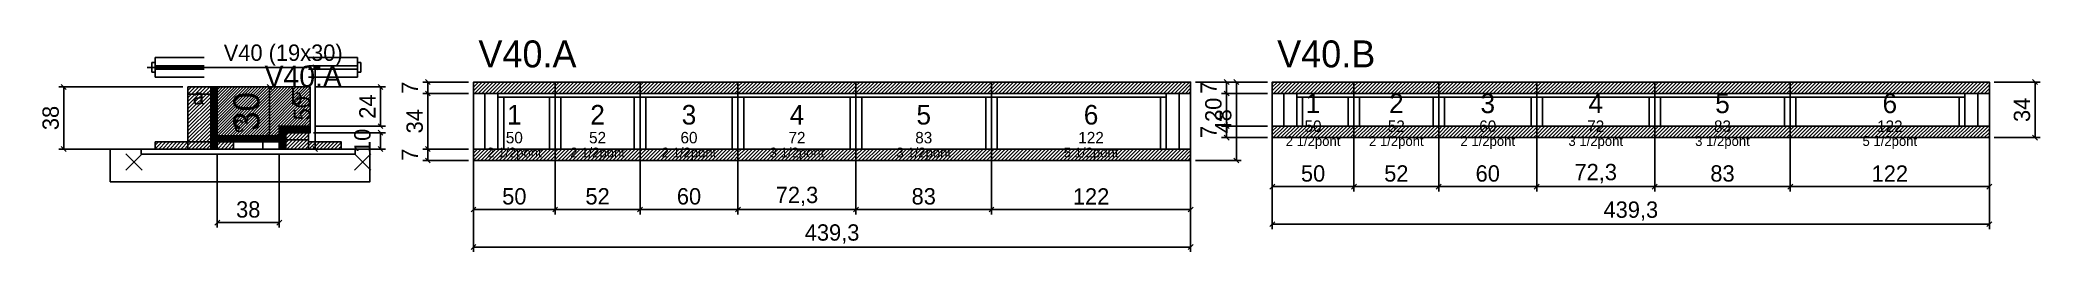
# Model space of a CAD drawing. Extents: x -69 to 1157, y -97 to 33.
import ezdxf
from ezdxf.enums import TextEntityAlignment as Align

# ---------------------------------------------------------------- set-up
doc = ezdxf.new("R2010")
doc.units = 0
for name, color, linetype in [('5', 5, 'Continuous'), ('barrote', 126, 'Continuous'), ('CONCRETO', 251, 'Continuous'), ('COTA', 241, 'Continuous'), ('Cota Seção (2x)', 241, 'Continuous'), ('detalhes', 7, 'Continuous'), ('Hachura', 251, 'Continuous'), ('Madeira', 126, 'Continuous'), ('NOMENCLATURA', 7, 'Continuous'), ('Painéis', 200, 'Continuous'), ('presilha', 224, 'Continuous'), ('SARR_2.2x7', 40, 'Continuous'), ('SARR_3.5x7', 81, 'Continuous'), ('SCO-___-LAJ', 224, 'Continuous'), ('TENSOR', 224, 'Continuous'), ('texto', 7, 'Continuous'), ('Texto Seção', 7, 'Continuous')]:
    doc.layers.add(name, color=color, linetype=linetype)
doc.dimstyles.new('PAINEL', dxfattribs={"dimtxt": 10, "dimasz": 3, "dimexe": 3, "dimexo": 3, "dimgap": 3, "dimtad": 1, "dimblk": 'OBLIQUE', "dimblk1": 'OBLIQUE', "dimcen": 2.5, "dimclrd": 4, "dimclre": 4, "dimclrt": 240, "dimazin": 3, "dimtfac": 1, "dimtmove": 0, "dimatfit": 3})
doc.dimstyles.new('SECAO2X', dxfattribs={"dimtxt": 16, "dimasz": 3, "dimexe": 3, "dimexo": 3, "dimgap": 3, "dimtad": 1, "dimblk": 'OBLIQUE', "dimblk1": 'OBLIQUE', "dimcen": 2.5, "dimclrd": 4, "dimclre": 4, "dimclrt": 240, "dimazin": 3, "dimtfac": 1, "dimtmove": 0, "dimatfit": 3})

# ---------------------------------------------------------------- blocks, each defined once
blk = doc.blocks.new('_OBLIQUE')
at = {"color": 0, "linetype": 'BYBLOCK'}
blk.add_line((-0.5, -0.5), (0.5, 0.5), dxfattribs=at)

msp = doc.modelspace()

# ---------------------------------------------------------------- hatches: boundary and pattern name
at = {"layer": 'COTA'}
h = msp.add_hatch(dxfattribs=at)
h.set_pattern_fill('ANSI31', scale=0.4)
h.paths.add_polyline_path([(40, -26), (40, 4), (97, 4), (97, -20), (78, -20), (78, -26)])
h = msp.add_hatch(dxfattribs=at)
h.set_pattern_fill('ANSI31', scale=0.5)
h.paths.add_polyline_path([(197, 0), (247, 0), (247, 7), (197, 7)])
h = msp.add_hatch(dxfattribs=at)
h.set_pattern_fill('ANSI31', scale=0.5)
h.paths.add_polyline_path([(247, 0), (299, 0), (299, 7), (247, 7)])
h = msp.add_hatch(dxfattribs=at)
h.set_pattern_fill('ANSI31', scale=0.5)
h.paths.add_polyline_path([(299, 0), (359, 0), (359, 7), (299, 7)])
h = msp.add_hatch(dxfattribs=at)
h.set_pattern_fill('ANSI31', scale=0.5)
h.paths.add_polyline_path([(359, 0), (431.3, 0), (431.3, 7), (359, 7)])
h = msp.add_hatch(dxfattribs=at)
h.set_pattern_fill('ANSI31', scale=0.5)
h.paths.add_polyline_path([(431.3, 0), (514.3, 0), (514.3, 7), (431.3, 7)])
h = msp.add_hatch(dxfattribs=at)
h.set_pattern_fill('ANSI31', scale=0.5)
h.paths.add_polyline_path([(514.3, 0), (636.3, 0), (636.3, 7), (514.3, 7)])
h = msp.add_hatch(dxfattribs=at)
h.set_pattern_fill('ANSI31', scale=0.5)
h.paths.add_polyline_path([(686.3, 0), (736.3, 0), (736.3, 7), (686.3, 7)])
h = msp.add_hatch(dxfattribs=at)
h.set_pattern_fill('ANSI31', scale=0.5)
h.paths.add_polyline_path([(736.3, 0), (788.3, 0), (788.3, 7), (736.3, 7)])
h = msp.add_hatch(dxfattribs=at)
h.set_pattern_fill('ANSI31', scale=0.5)
h.paths.add_polyline_path([(788.3, 0), (848.3, 0), (848.3, 7), (788.3, 7)])
h = msp.add_hatch(dxfattribs=at)
h.set_pattern_fill('ANSI31', scale=0.5)
h.paths.add_polyline_path([(848.3, 0), (920.6, 0), (920.6, 7), (848.3, 7)])
h = msp.add_hatch(dxfattribs=at)
h.set_pattern_fill('ANSI31', scale=0.5)
h.paths.add_polyline_path([(920.6, 0), (1003.6, 0), (1003.6, 7), (920.6, 7)])
h = msp.add_hatch(dxfattribs=at)
h.set_pattern_fill('ANSI31', scale=0.5)
h.paths.add_polyline_path([(1003.6, 0), (1125.6, 0), (1125.6, 7), (1003.6, 7)])
h = msp.add_hatch(dxfattribs=at)
h.set_pattern_fill('ANSI31', scale=0.5)
h.paths.add_polyline_path([(686.3, -27), (736.3, -27), (736.3, -20), (686.3, -20)])
h = msp.add_hatch(dxfattribs=at)
h.set_pattern_fill('ANSI31', scale=0.5)
h.paths.add_polyline_path([(736.3, -27), (788.3, -27), (788.3, -20), (736.3, -20)])
h = msp.add_hatch(dxfattribs=at)
h.set_pattern_fill('ANSI31', scale=0.5)
h.paths.add_polyline_path([(788.3, -27), (848.3, -27), (848.3, -20), (788.3, -20)])
h = msp.add_hatch(dxfattribs=at)
h.set_pattern_fill('ANSI31', scale=0.5)
h.paths.add_polyline_path([(848.3, -27), (920.6, -27), (920.6, -20), (848.3, -20)])
h = msp.add_hatch(dxfattribs=at)
h.set_pattern_fill('ANSI31', scale=0.5)
h.paths.add_polyline_path([(920.6, -27), (1003.6, -27), (1003.6, -20), (920.6, -20)])
h = msp.add_hatch(dxfattribs=at)
h.set_pattern_fill('ANSI31', scale=0.5)
h.paths.add_polyline_path([(1003.6, -27), (1125.6, -27), (1125.6, -20), (1003.6, -20)])
h = msp.add_hatch(dxfattribs=at)
h.set_pattern_fill('ANSI31', scale=0.5)
h.paths.add_polyline_path([(197, -41), (247, -41), (247, -34), (197, -34)])
h = msp.add_hatch(dxfattribs=at)
h.set_pattern_fill('ANSI31', scale=0.5)
h.paths.add_polyline_path([(247, -41), (299, -41), (299, -34), (247, -34)])
h = msp.add_hatch(dxfattribs=at)
h.set_pattern_fill('ANSI31', scale=0.5)
h.paths.add_polyline_path([(299, -41), (359, -41), (359, -34), (299, -34)])
h = msp.add_hatch(dxfattribs=at)
h.set_pattern_fill('ANSI31', scale=0.5)
h.paths.add_polyline_path([(359, -41), (431.3, -41), (431.3, -34), (359, -34)])
h = msp.add_hatch(dxfattribs=at)
h.set_pattern_fill('ANSI31', scale=0.5)
h.paths.add_polyline_path([(431.3, -41), (514.3, -41), (514.3, -34), (431.3, -34)])
h = msp.add_hatch(dxfattribs=at)
h.set_pattern_fill('ANSI31', scale=0.5)
h.paths.add_polyline_path([(514.3, -41), (636.3, -41), (636.3, -34), (514.3, -34)])
at = {"layer": 'Hachura'}
h = msp.add_hatch(dxfattribs=at)
h.set_pattern_fill('ANSI31', scale=0.5)
h.paths.add_polyline_path([(22, -34), (36, -34), (36, 4), (22, 4)])
h = msp.add_hatch(dxfattribs=at)
h.set_pattern_fill('ANSI31', scale=0.5)
h.paths.add_polyline_path([(22, -0.4), (36, -0.4), (36, 4), (22, 4)])
h = msp.add_hatch(dxfattribs=at)
h.set_pattern_fill('SOLID')
h.paths.add_polyline_path([(36, -34), (40, -34), (40, 4), (36, 4)])
h = msp.add_hatch(dxfattribs=at)
h.set_pattern_fill('SOLID')
h.paths.add_polyline_path([(78, -24), (97, -24), (97, -20), (78, -20)])
h = msp.add_hatch(dxfattribs=at)
h.set_pattern_fill('SOLID')
h.paths.add_polyline_path([(78, -34), (82, -34), (82, -24), (78, -24)])
h = msp.add_hatch(dxfattribs=at)
h.set_pattern_fill('ANSI31', scale=0.5)
h.paths.add_polyline_path([(82, -34), (96, -34), (96, -24), (82, -24)])
h = msp.add_hatch(dxfattribs=at)
h.set_pattern_fill('ANSI31', scale=0.5)
h.paths.add_polyline_path([(82, -28.4), (96, -28.4), (96, -24), (82, -24)])
h = msp.add_hatch(dxfattribs=at)
h.set_pattern_fill('ANSI31', scale=0.5)
h.paths.add_polyline_path([(2, -34), (22, -34), (22, -29.6), (2, -29.6)])
h = msp.add_hatch(dxfattribs=at)
h.set_pattern_fill('SOLID')
h.paths.add_polyline_path([(40, -29.6), (78, -29.6), (78, -26), (40, -26)])
h = msp.add_hatch(dxfattribs=at)
h.set_pattern_fill('ANSI31', scale=0.5)
h.paths.add_polyline_path([(40, -34), (50, -34), (50, -29.6), (40, -29.6)])
h = msp.add_hatch(dxfattribs=at)
h.set_pattern_fill('ANSI31', scale=0.5)
h.paths.add_polyline_path([(96, -34), (116, -34), (116, -29.6), (96, -29.6)])

# ---------------------------------------------------------------- linework, layer by layer
for p, q in [((0, 19), (0, 13)), ((2, 19), (0, 19)), ((2, 13), (0, 13)), ((2, 22), (32, 22)), ((2, 22), (2, 10)), ((2, 17), (32, 17)), ((2, 15), (32, 15)), ((96, 22), (126, 22)), ((96, 17), (126, 17)), ((96, 15), (126, 15)), ((126, 22), (126, 10)), ((126, 19), (128, 19)), ((126, 13), (128, 13)), ((128, 19), (128, 13)), ((2, 10), (32, 10)), ((96, 10), (126, 10))]:
    msp.add_line(p, q)
at = {"layer": 'barrote'}
msp.add_lwpolyline([(-25.5, -54), (133.5, -54), (133.5, -34), (-25.5, -34)], close=True, dxfattribs=at)
at = {"layer": 'CONCRETO'}
msp.add_lwpolyline([(40, -26), (40, 4), (97, 4), (97, -20), (78, -20), (78, -26)], close=True, dxfattribs=at)
at = {"layer": 'Madeira'}
for points in [[(22, -34), (36, -34), (36, 4), (22, 4)], [(22, -0.4), (36, -0.4), (36, 4), (22, 4)], [(82, -34), (96, -34), (96, -24), (82, -24)], [(82, -28.4), (96, -28.4), (96, -24), (82, -24)], [(2, -34), (22, -34), (22, -29.6), (2, -29.6)], [(22, -34), (36, -34), (36, -29.6), (22, -29.6)], [(40, -34), (50, -34), (50, -29.6), (40, -29.6)], [(68, -34), (78, -34), (78, -29.6), (68, -29.6)], [(96, -34), (116, -34), (116, -29.6), (96, -29.6)]]:
    msp.add_lwpolyline(points, close=True, dxfattribs=at)
at = {"layer": 'Painéis'}
for p, q in [((197, 0), (247, 0)), ((197, -34), (197, 0)), ((247, -34), (247, 0)), ((247, -34), (247, 0)), ((247, 0), (299, 0)), ((247, -34), (247, 0)), ((299, -34), (299, 0)), ((299, -34), (299, 0)), ((299, 0), (359, 0)), ((299, -34), (299, 0)), ((359, -34), (359, 0)), ((359, -34), (359, 0)), ((359, 0), (431.3, 0)), ((359, -34), (359, 0)), ((431.3, -34), (431.3, 0)), ((431.3, -34), (431.3, 0)), ((431.3, 0), (514.3, 0)), ((431.3, -34), (431.3, 0)), ((514.3, -34), (514.3, 0)), ((514.3, -34), (514.3, 0)), ((514.3, 0), (636.3, 0)), ((514.3, -34), (514.3, 0)), ((636.3, -34), (636.3, 0)), ((686.3, 0), (736.3, 0)), ((686.3, -20), (686.3, 0)), ((736.3, -20), (736.3, 0)), ((736.3, -20), (736.3, 0)), ((736.3, 0), (788.3, 0)), ((736.3, -20), (736.3, 0)), ((788.3, -20), (788.3, 0)), ((788.3, -20), (788.3, 0)), ((788.3, 0), (848.3, 0)), ((788.3, -20), (788.3, 0)), ((848.3, -20), (848.3, 0)), ((848.3, -20), (848.3, 0)), ((848.3, 0), (920.6, 0)), ((848.3, -20), (848.3, 0)), ((920.6, -20), (920.6, 0)), ((920.6, -20), (920.6, 0)), ((920.6, 0), (1003.6, 0)), ((920.6, -20), (920.6, 0)), ((1003.6, -20), (1003.6, 0)), ((1003.6, -20), (1003.6, 0)), ((1003.6, 0), (1125.6, 0)), ((1003.6, -20), (1003.6, 0)), ((1125.6, -20), (1125.6, 0)), ((686.3, -20), (736.3, -20)), ((736.3, -20), (788.3, -20)), ((788.3, -20), (848.3, -20)), ((848.3, -20), (920.6, -20)), ((920.6, -20), (1003.6, -20)), ((1003.6, -20), (1125.6, -20)), ((197, -34), (247, -34)), ((247, -34), (299, -34)), ((299, -34), (359, -34)), ((359, -34), (431.3, -34)), ((431.3, -34), (514.3, -34)), ((514.3, -34), (636.3, -34))]:
    msp.add_line(p, q, dxfattribs=at)
for points in [[(36, -34), (40, -34), (40, 4), (36, 4)], [(78, -24), (97, -24), (97, -20), (78, -20)], [(78, -34), (82, -34), (82, -24), (78, -24)], [(40, -29.6), (78, -29.6), (78, -26), (40, -26)]]:
    msp.add_lwpolyline(points, close=True, dxfattribs=at)
at = {"layer": 'presilha'}
for p, q in [((-16, -47), (-6, -37)), ((-16, -37), (-6, -47)), ((124, -47), (134, -37)), ((124, -37), (134, -47))]:
    msp.add_line(p, q, dxfattribs=at)
at = {"layer": 'SARR_2.2x7'}
for p, q in [((204, -34), (204, 0)), ((629.3, -34), (629.3, 0)), ((693.3, -20), (693.3, 0)), ((1118.6, -20), (1118.6, 0)), ((212, -2.2), (247, -2.2)), ((247, -2.2), (299, -2.2)), ((299, -2.2), (359, -2.2)), ((359, -2.2), (431.3, -2.2)), ((431.3, -2.2), (514.3, -2.2)), ((514.3, -2.2), (621.3, -2.2)), ((701.3, -2.2), (736.3, -2.2)), ((736.3, -2.2), (788.3, -2.2)), ((788.3, -2.2), (848.3, -2.2)), ((848.3, -2.2), (920.6, -2.2)), ((920.6, -2.2), (1003.6, -2.2)), ((1003.6, -2.2), (1110.6, -2.2))]:
    msp.add_line(p, q, dxfattribs=at)
at = {"layer": 'SARR_3.5x7'}
for p, q in [((212, -34), (212, 0)), ((247, -34), (247, 0)), ((247, -34), (247, 0)), ((299, -34), (299, 0)), ((299, -34), (299, 0)), ((359, -34), (359, 0)), ((359, -34), (359, 0)), ((431.3, -34), (431.3, 0)), ((431.3, -34), (431.3, 0)), ((514.3, -34), (514.3, 0)), ((514.3, -34), (514.3, 0)), ((621.3, -34), (621.3, 0)), ((701.3, -20), (701.3, 0)), ((736.3, -20), (736.3, 0)), ((736.3, -20), (736.3, 0)), ((788.3, -20), (788.3, 0)), ((788.3, -20), (788.3, 0)), ((848.3, -20), (848.3, 0)), ((848.3, -20), (848.3, 0)), ((920.6, -20), (920.6, 0)), ((920.6, -20), (920.6, 0)), ((1003.6, -20), (1003.6, 0)), ((1003.6, -20), (1003.6, 0)), ((1110.6, -20), (1110.6, 0)), ((215.5, -34), (215.5, -2.2)), ((243.5, -34), (243.5, -2.2)), ((250.5, -34), (250.5, -2.2)), ((295.5, -34), (295.5, -2.2)), ((302.5, -34), (302.5, -2.2)), ((355.5, -34), (355.5, -2.2)), ((362.5, -34), (362.5, -2.2)), ((427.8, -34), (427.8, -2.2)), ((434.8, -34), (434.8, -2.2)), ((510.8, -34), (510.8, -2.2)), ((517.8, -34), (517.8, -2.2)), ((617.8, -34), (617.8, -2.2)), ((704.8, -20), (704.8, -2.2)), ((732.8, -20), (732.8, -2.2)), ((739.8, -20), (739.8, -2.2)), ((784.8, -20), (784.8, -2.2)), ((791.8, -20), (791.8, -2.2)), ((844.8, -20), (844.8, -2.2)), ((851.8, -20), (851.8, -2.2)), ((917.1, -20), (917.1, -2.2)), ((924.1, -20), (924.1, -2.2)), ((1000.1, -20), (1000.1, -2.2)), ((1007.1, -20), (1007.1, -2.2)), ((1107.1, -20), (1107.1, -2.2)), ((701.3, -20), (704.8, -20)), ((732.8, -20), (736.3, -20)), ((736.3, -20), (739.8, -20)), ((784.8, -20), (788.3, -20)), ((788.3, -20), (791.8, -20)), ((844.8, -20), (848.3, -20)), ((848.3, -20), (851.8, -20)), ((917.1, -20), (920.6, -20)), ((920.6, -20), (924.1, -20)), ((1000.1, -20), (1003.6, -20)), ((1003.6, -20), (1007.1, -20)), ((1107.1, -20), (1110.6, -20)), ((212, -34), (215.5, -34)), ((243.5, -34), (247, -34)), ((247, -34), (250.5, -34)), ((295.5, -34), (299, -34)), ((299, -34), (302.5, -34)), ((355.5, -34), (359, -34)), ((359, -34), (362.5, -34)), ((427.8, -34), (431.3, -34)), ((431.3, -34), (434.8, -34)), ((510.8, -34), (514.3, -34)), ((514.3, -34), (517.8, -34)), ((617.8, -34), (621.3, -34))]:
    msp.add_line(p, q, dxfattribs=at)
at = {"layer": 'SCO-___-LAJ'}
for points in [[(197, 0), (247, 0), (247, 7), (197, 7)], [(247, 0), (299, 0), (299, 7), (247, 7)], [(299, 0), (359, 0), (359, 7), (299, 7)], [(359, 0), (431.3, 0), (431.3, 7), (359, 7)], [(431.3, 0), (514.3, 0), (514.3, 7), (431.3, 7)], [(514.3, 0), (636.3, 0), (636.3, 7), (514.3, 7)], [(686.3, 0), (736.3, 0), (736.3, 7), (686.3, 7)], [(736.3, 0), (788.3, 0), (788.3, 7), (736.3, 7)], [(788.3, 0), (848.3, 0), (848.3, 7), (788.3, 7)], [(848.3, 0), (920.6, 0), (920.6, 7), (848.3, 7)], [(920.6, 0), (1003.6, 0), (1003.6, 7), (920.6, 7)], [(1003.6, 0), (1125.6, 0), (1125.6, 7), (1003.6, 7)], [(686.3, -27), (736.3, -27), (736.3, -20), (686.3, -20)], [(736.3, -27), (788.3, -27), (788.3, -20), (736.3, -20)], [(788.3, -27), (848.3, -27), (848.3, -20), (788.3, -20)], [(848.3, -27), (920.6, -27), (920.6, -20), (848.3, -20)], [(920.6, -27), (1003.6, -27), (1003.6, -20), (920.6, -20)], [(1003.6, -27), (1125.6, -27), (1125.6, -20), (1003.6, -20)], [(-6.5, -37.2), (124.5, -37.2), (124.5, -34), (-6.5, -34)], [(197, -41), (247, -41), (247, -34), (197, -34)], [(247, -41), (299, -41), (299, -34), (247, -34)], [(299, -41), (359, -41), (359, -34), (299, -34)], [(359, -41), (431.3, -41), (431.3, -34), (359, -34)], [(431.3, -41), (514.3, -41), (514.3, -34), (431.3, -34)], [(514.3, -41), (636.3, -41), (636.3, -34), (514.3, -34)]]:
    msp.add_lwpolyline(points, close=True, dxfattribs=at)
at = {"layer": 'TENSOR'}
msp.add_line((-3, 16), (95, 16), dxfattribs=at)

# ---------------------------------------------------------------- texts
at = {"layer": '5'}
for s, height, p in [('1', 12, (711.3, -6)), ('2', 12, (762.3, -6)), ('3', 12, (818.3, -6)), ('4', 12, (884.45, -6)), ('5', 12, (962.1, -6)), ('6', 12, (1064.6, -6)), ('1', 12, (222, -13)), ('2', 12, (273, -13)), ('3', 12, (329, -13)), ('4', 12, (395.15, -13)), ('5', 12, (472.8, -13)), ('6', 12, (575.3, -13)), ('50', 7, (222, -27)), ('52', 7, (273, -27)), ('60', 7, (329, -27)), ('72', 7, (395.15, -27)), ('83', 7, (472.8, -27)), ('122', 7, (575.3, -27)), ('50', 7, (711.3, -20)), ('52', 7, (762.3, -20)), ('60', 7, (818.3, -20)), ('72', 7, (884.45, -20)), ('83', 7, (962.1, -20)), ('122', 7, (1064.6, -20))]:
    msp.add_text(s, height=height, dxfattribs=at).set_placement(p, align=Align.MIDDLE_CENTER)
at = {"layer": 'detalhes'}
for s, p in [('a', (25, -6.7)), ('b', (85, -6.7)), ('c', (50, -23.5))]:
    msp.add_text(s, height=9.6, dxfattribs=at).set_placement(p)
at = {"layer": 'NOMENCLATURA'}
for s, p in [('V40.A', (200, 16)), ('V40.B', (689.3, 16))]:
    msp.add_text(s, height=16.5, dxfattribs=at).set_placement(p)
at = {"layer": 'texto', "char_height": 6, "attachment_point": 5}
for s, insert in [('2 1/2pont', (222, -37)), ('2 1/2pont', (273, -37)), ('2 1/2pont', (329, -37)), ('3 1/2pont', (395.15, -37)), ('3 1/2pont', (472.8, -37)), ('5 1/2pont', (575.3, -37)), ('2 1/2pont', (711.3, -30)), ('2 1/2pont', (762.3, -30)), ('2 1/2pont', (818.3, -30)), ('3 1/2pont', (884.45, -30)), ('3 1/2pont', (962.1, -30)), ('5 1/2pont', (1064.6, -30))]:
    msp.add_mtext(s, dxfattribs=dict(at, insert=insert))
at = {"layer": 'Texto Seção'}
for s, height, p in [('V40 (19x30)', 10, (44, 20)), ('V40.A', 13, (69, 4))]:
    msp.add_text(s, height=height, dxfattribs=at).set_placement(p)

# ---------------------------------------------------------------- dimensions: what is measured, and where the dimension line sits
at = {"layer": 'COTA'}
for base, p1, p2 in [((100, -34), (96, -34), (96, 16)), ((-54, -34), (2, -34), (22, 4)), ((140, -20), (97, -20), (97, 4)), ((169, 0), (197, 0), (197, 7)), ((169, -34), (197, -34), (197, 0)), ((664.3, -41), (636.3, -41), (636.3, 7)), ((658.3, 0), (686.3, 0), (686.3, 7)), ((658.3, -20), (686.3, -20), (686.3, 0)), ((1153.6, -27), (1125.6, -27), (1125.6, 7)), ((140, -34), (96, -34), (96, -24)), ((658.3, -27), (686.3, -27), (686.3, -20)), ((169, -41), (197, -41), (197, -34))]:
    msp.add_linear_dim(base=base, p1=p1, p2=p2, angle=90, dimstyle='PAINEL', dxfattribs=at).render()
for base, p1, p2 in [((686.3, -57), (686.3, -20), (736.3, -20)), ((686.3, -80), (686.3, -20), (1125.6, -20)), ((736.3, -57), (736.3, -20), (788.3, -20)), ((788.3, -57), (788.3, -20), (848.3, -20)), ((848.3, -57), (848.3, -20), (920.6, -20)), ((920.6, -57), (920.6, -20), (1003.6, -20)), ((1003.6, -57), (1003.6, -20), (1125.6, -20)), ((40, -79), (40, -34), (78, -34)), ((197, -71), (197, -34), (247, -34)), ((197, -94), (197, -34), (636.3, -34)), ((247, -71), (247, -34), (299, -34)), ((299, -71), (299, -34), (359, -34)), ((359, -71), (359, -34), (431.3, -34)), ((431.3, -71), (431.3, -34), (514.3, -34)), ((514.3, -71), (514.3, -34), (636.3, -34))]:
    msp.add_linear_dim(base=base, p1=p1, p2=p2, dimstyle='PAINEL', dxfattribs=at).render()
at = {"layer": 'Cota Seção (2x)'}
msp.add_linear_dim(base=(72, -26), p1=(40, -26), p2=(40, 4), angle=90, dimstyle='SECAO2X', dxfattribs=at).render()

doc.saveas('drawing.dxf')
